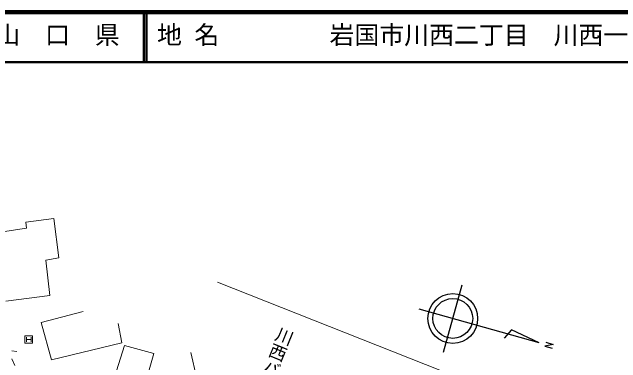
# Model space of a CAD drawing. Units: millimetres, scale not verified. Extents: x 40000 to 680000, y 20000 to 380000.
# Drawn here: x 341276 to 463542, y 309638 to 380000 of the extents above; entities that cross this region are included whole.
import ezdxf
from ezdxf.enums import TextEntityAlignment as Align

# ---------------------------------------------------------------- set-up
doc = ezdxf.new("R2010")
doc.units = ezdxf.units.MM
doc.header["$LTSCALE"] = 1000
for name, color, linetype, lineweight in [('M-BGD', 7, 'Continuous', 13), ('M-BMK-SRVR', 3, 'Continuous', 25), ('M-STR-HTXT', 7, 'Continuous', 13), ('M-TTL', 2, 'Continuous', 140), ('M-TTL-FRAM', 2, 'Continuous', 50), ('M-TTL-TXT', 7, 'Continuous', 13)]:
    doc.layers.add(name, color=color, linetype=linetype, lineweight=lineweight)
doc.styles.add('@ＭＳ ゴシック', font='')
doc.styles.add('ＭＳ ゴシック', font='')
doc.styles.get('@ＭＳ ゴシック').set_extended_font_data('@MS Gothic')
doc.styles.get('ＭＳ ゴシック').set_extended_font_data('MS Gothic')

msp = doc.modelspace()

# ---------------------------------------------------------------- linework, layer by layer
at = {"layer": 'M-BGD'}
for p, q in [((349667, 338598), (344053, 337868)), ((344053, 337868), (344165, 336633)), ((350677, 330682), (349667, 338598)), ((337933, 335734), (344165, 336633)), ((348039, 330232), (350677, 330682)), ((348825, 323158), (348039, 330232)), ((340010, 321979), (348825, 323158)), ((347097, 317727), (355519, 319917)), ((349175, 310204), (347097, 317727)), ((362593, 317503), (363323, 313629)), ((343848, 313570), (343848, 315070)), ((343848, 315070), (345348, 315070)), ((344129, 314789), (344129, 313851)), ((344129, 314320), (345066, 314320)), ((345066, 314789), (345066, 313851)), ((345348, 315070), (345348, 313570)), ((345348, 313570), (343848, 313570)), ((363323, 313629), (349175, 310204)), ((363828, 313123), (361638, 306105)), ((363828, 313123), (369723, 311495)), ((341220, 312057), (342212, 311928)), ((369723, 311495), (368656, 307790)), ((379000, 303657), (377147, 311734)), ((341795, 309073), (341229, 310457))]:
    msp.add_line(p, q, dxfattribs=at)
at = {"layer": 'M-BMK-SRVR'}
for p, q in [((427889, 311802), (431671, 325282)), ((447111, 313680), (423040, 320433)), ((441604, 316264), (440101, 314608)), ((447111, 313680), (441604, 316264)), ((449967, 313332), (448261, 312979)), ((448482, 313749), (449967, 313332)), ((448261, 312979), (449755, 312568))]:
    msp.add_line(p, q, dxfattribs=at)
for radius in [5000, 4000]:
    msp.add_circle((429780, 318542), radius, dxfattribs=at)
at = {"layer": 'M-STR-HTXT'}
msp.add_line((469569, 291425), (382522, 325854), dxfattribs=at)
at = {"layer": 'M-TTL'}
msp.add_line((680000, 380000), (40000, 380000), dxfattribs=at)
at = {"layer": 'M-TTL-FRAM'}
for p, q in [((367750, 380000), (367750, 370000)), ((368250, 380000), (368250, 370000)), ((40000, 370000), (680000, 370000))]:
    msp.add_line(p, q, dxfattribs=at)

# ---------------------------------------------------------------- texts
at = {"layer": 'M-BGD', "style": '@ＭＳ ゴシック'}
msp.add_text('川西バス停', height=2566, rotation=247.8, dxfattribs=at).set_placement((394714, 317376), align=Align.BOTTOM_LEFT)
at = {"layer": 'M-TTL-TXT', "style": 'ＭＳ ゴシック'}
for s, p in [('地 名', (370380, 372500)), ('岩国市川西二丁目\u3000川西一丁目', (405024, 372500)), ('山\u3000口\u3000県', (337875, 372500))]:
    msp.add_text(s, height=3666, dxfattribs=at).set_placement(p, align=Align.BOTTOM_LEFT)

doc.saveas('drawing.dxf')
